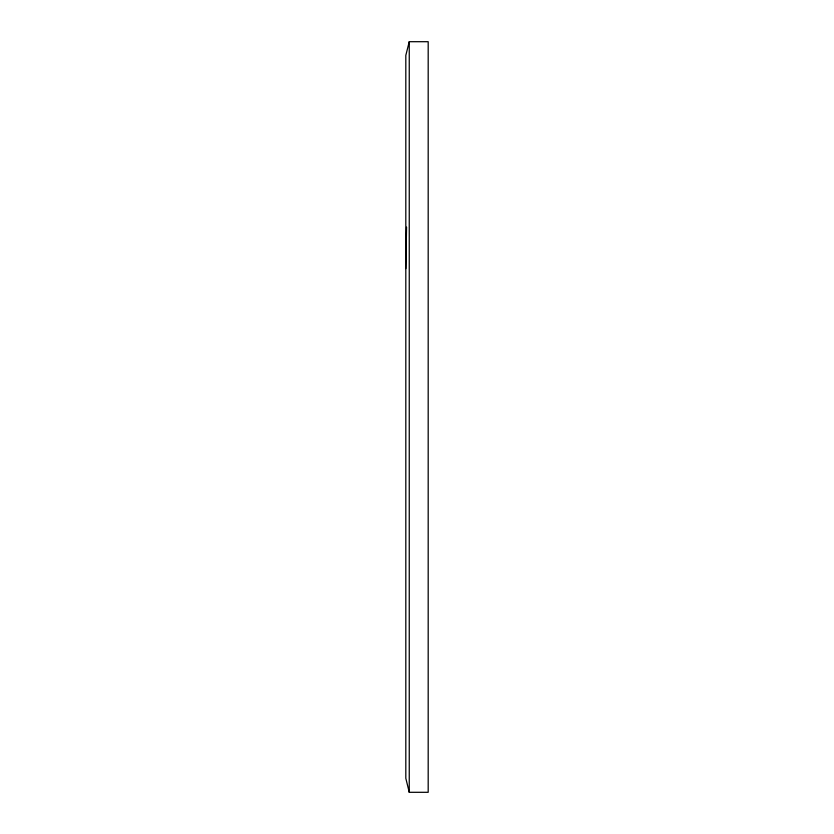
<?xml version="1.0" encoding="UTF-8"?>
<svg xmlns="http://www.w3.org/2000/svg" width="834" height="834" viewBox="0 0 834 834"><rect width="100%" height="100%" fill="white"/><g stroke="black" fill="none" stroke-linecap="round" stroke-linejoin="round"><path stroke-width="1.25" d="M405.814 268.6L406.565 227.098M409.254 41.7L405.814 55.367L405.814 778.289L409.254 792.3L428.186 792.3L428.186 41.7L409.254 41.7L409.254 792.3"/></g></svg>
